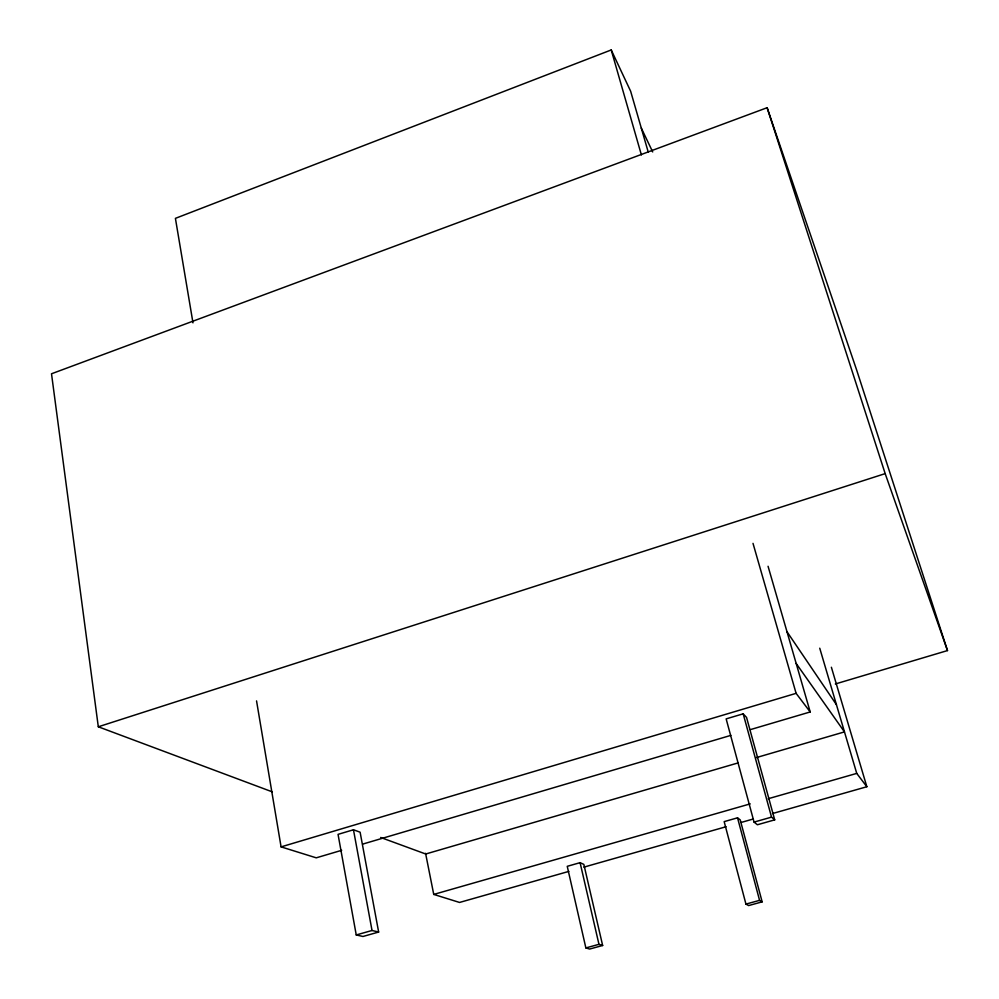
<?xml version="1.0" encoding="UTF-8"?>
<svg xmlns="http://www.w3.org/2000/svg" width="999" height="999" viewBox="0 0 999 999"><rect width="100%" height="100%" fill="white"/><g stroke="black" fill="none" stroke-linecap="round" stroke-linejoin="round"><path stroke-width="1.5" d="M648.226 152.035L630.631 91.209L611.226 49.95L175.412 218.356L192.982 322.852M835.339 683.978L947.489 650.574L856.605 369.88L767.12 107.705L51.511 373.776L98.302 726.785L272.19 791.82M98.302 726.785L885.176 473.626L947.489 650.574M256.543 700.886L281.081 846.877L796.103 693.343L810.201 711.95L750.324 729.632M353.471 829.769L338.049 834.365L356.243 934.952L362.974 936.475L378.646 932.042L360.115 832.192L353.471 829.769L372.028 930.481L378.646 932.042M743.181 713.823L726.148 718.88L754.058 822.09L757.392 824.762L774.712 819.854L746.553 717.432L743.181 713.823L771.54 817.132L774.712 819.854M341.683 850.311L316.246 857.829L281.081 846.877M362.649 844.118L730.868 735.376M738.286 762.861L425.711 854.008L380.669 837.474M756.231 757.629L844.467 731.892L796.178 663.473M425.574 853.321L433.741 894.417L750.237 803.87M768.243 798.713L856.742 773.401L866.845 786.737L772.514 813.536M580.082 862.661L567.245 866.32L585.864 947.914L589.635 949.05L602.647 945.491L583.841 864.385L580.082 862.661L598.963 944.33L602.647 945.491M737.537 817.819L724.175 821.628L745.941 904.083L748.613 905.569L762.15 901.86L740.222 819.904L737.537 817.819L759.577 900.361L762.15 901.86M568.868 871.39L459.552 902.447L433.741 894.417M583.841 867.144L726.086 826.722M741.058 822.477L753.046 819.068M356.243 934.952L372.028 930.481M754.058 822.09L771.54 817.132M585.864 947.914L598.963 944.33M745.941 904.083L759.577 900.361M786.987 631.718L836.413 704.632M641.308 128.109L652.697 151.948M767.12 107.705L885.176 473.626M831.38 667.245L866.845 786.737M819.742 648.201L856.742 773.401M768.056 566.271L810.201 711.95M611.226 49.95L641.395 154.932M753.009 543.369L796.103 693.343"/></g></svg>
